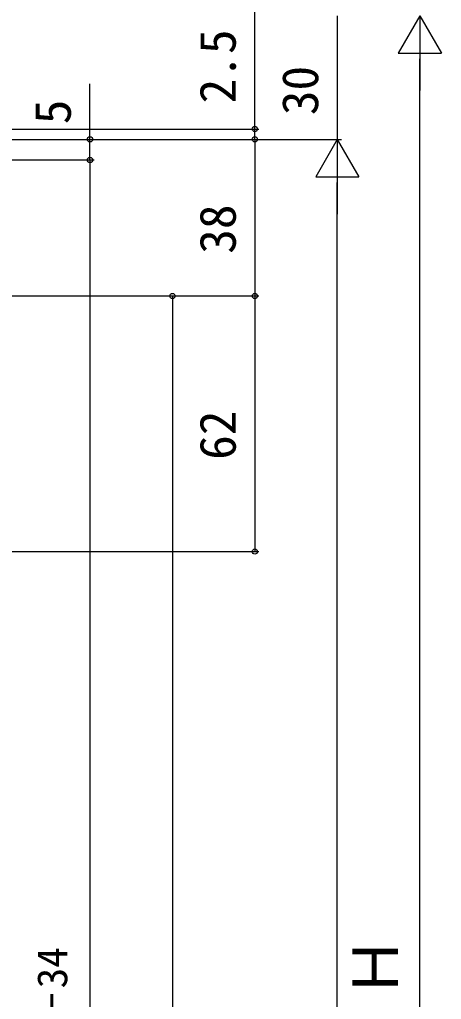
# Model space of a CAD drawing. Units: millimetres, scale not verified. Extents: x -525 to 525, y -783 to 779.
# Drawn here: x -131.1 to -28.7, y 218.6 to 456.4 of the extents above; entities that cross this region are included whole.
import ezdxf
from ezdxf.enums import TextEntityAlignment as Align

# ---------------------------------------------------------------- set-up
doc = ezdxf.new("R2010")
doc.units = ezdxf.units.MM
doc.header["$LTSCALE"] = 4
doc.layers.add('0-7_YKK_D', color=6, linetype='Continuous')
doc.styles.add('ＭＳ ゴシック', font='')
doc.styles.get('ＭＳ ゴシック').set_extended_font_data('MS Gothic')

msp = doc.modelspace()

# ---------------------------------------------------------------- linework, layer by layer
at = {"layer": '0-7_YKK_D'}
for p, q in [((-73.999, 429.8), (-73.999, 458.127)), ((-53.999, 457.3), (-53.999, 427.3)), ((-33.999, 457.3), (-39.249, 448.207)), ((-33.999, 457.3), (-28.749, 448.207)), ((-33.999, 457.3), (-33.999, 439.113)), ((-39.249, 448.207), (-28.749, 448.207)), ((-33.999, 7.796), (-33.999, 446.8)), ((-221.499, 429.8), (-72.999, 429.8)), ((-73.999, 427.3), (-73.999, 429.8)), ((-221.499, 427.3), (-52.999, 427.3)), ((-221.499, 427.3), (-72.999, 427.3)), ((-221.499, 427.3), (-52.999, 427.3)), ((-221.499, 427.3), (-112.999, 427.3)), ((-221.499, 427.3), (-72.999, 427.3)), ((-73.999, 427.3), (-73.999, 389.3)), ((-73.999, 427.3), (-73.999, 424.75)), ((-53.999, 427.3), (-59.249, 418.207)), ((-53.999, 427.3), (-48.749, 418.207)), ((-53.999, 427.3), (-53.999, 409.113)), ((-211.599, 422.301), (-112.999, 422.301)), ((-211.599, 422.301), (-112.999, 422.301)), ((-113.999, 422.301), (-113.999, -3.7)), ((-59.249, 418.207), (-48.749, 418.207)), ((-53.999, 7.796), (-53.999, 416.8)), ((-236.499, 389.3), (-72.999, 389.3)), ((-236.499, 389.3), (-72.999, 389.3)), ((-236.499, 389.3), (-92.999, 389.3)), ((-93.999, 389.3), (-93.999, 25.3)), ((-73.999, 389.3), (-73.999, 327.299)), ((-250.999, 327.299), (-72.999, 327.299))]:
    msp.add_line(p, q, dxfattribs=at)
msp.add_lwpolyline([(-113.999, 422.301), (-113.999, 427.3), (-113.999, 440.805)], dxfattribs=at)
for centre in [(-73.999, 429.8), (-113.999, 427.3), (-73.999, 427.3), (-73.999, 427.3), (-113.999, 422.301), (-113.999, 422.301), (-93.999, 389.3), (-73.999, 389.3), (-73.999, 389.3), (-73.999, 327.299)]:
    msp.add_circle(centre, 0.637, dxfattribs=at)

# ---------------------------------------------------------------- texts
at = {"layer": '0-7_YKK_D', "style": 'ＭＳ ゴシック'}
for s, height, p in [('2.5', 8.798, (-75.999, 436.014)), ('30', 8.798, (-55.999, 433.165)), ('5', 8.798, (-115.999, 430.964)), ('38', 8.798, (-75.999, 399.539)), ('62', 8.798, (-75.999, 349.538)), ('網戸出来高＝H－34', 7.331, (-117.306, 146.346)), ('Ｈ', 11, (-35.999, 218.946))]:
    msp.add_text(s, height=height, rotation=90, dxfattribs=at).set_placement(p, align=Align.BOTTOM_LEFT)

doc.saveas('drawing.dxf')
